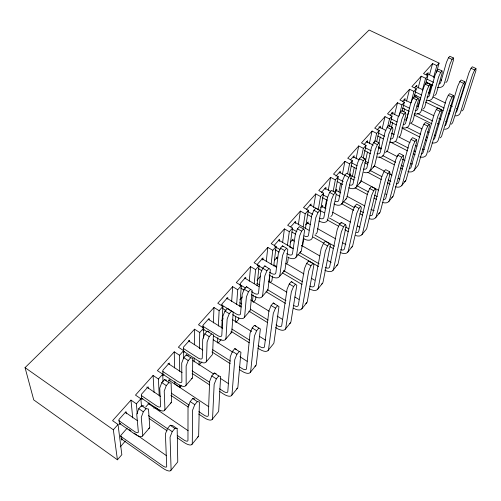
<?xml version="1.0" encoding="UTF-8"?>
<svg xmlns="http://www.w3.org/2000/svg" width="501" height="501" viewBox="0 0 501 501"><rect width="100%" height="100%" fill="white"/><g stroke="black" fill="none" stroke-linecap="round" stroke-linejoin="round"><path stroke-width="0.75" d="M189.61 341.763L189.616 340.242L183.416 347.199L183.435 350.988M194.144 361.922L194.188 358.027M194.344 344.776L194.532 329.195L199.736 332.507L199.411 348.821M199.16 361.246L199.085 365.135L201.89 361.879M203.068 328.142L203.143 325.068L209.099 318.392L209.042 319.932M203.412 338.2L203.682 328.067L198.484 324.78L213.983 307.489L219.125 310.689L218.373 326.076M213.351 322.926L213.983 307.489M217.54 343.003L217.81 337.618M221.956 306.161L222.081 303.831L227.798 297.419L227.704 298.978M221.73 328.03L222.907 306.43L217.772 303.255L232.652 286.66L237.725 289.747L236.622 304.545M231.656 301.496L232.652 286.66M235.338 321.673L235.746 316.225M240.111 285.489L240.267 283.428L245.759 277.266L245.647 278.644M238.808 317.697L238.689 319.218L235.72 322.663M239.722 306.255L241.357 285.658L236.29 282.595L250.581 266.645L255.598 269.632L254.239 283.472M249.254 281.286L250.581 266.645M252.504 301.157L253.105 295.008M257.614 265.198L257.752 263.814L263.038 257.883L262.812 259.969M255.93 296.517L255.61 299.598L253.23 302.36M257.032 285.733L259.086 265.705L254.082 262.737L267.822 247.406L272.776 250.3L271.11 264.259M266.256 261.397L267.822 247.406M268.981 282.094L269.814 275.112M274.404 246.342L274.573 244.945L279.658 239.24L279.395 241.338M272.494 276.038L271.918 280.698L270.083 282.827M273.74 265.937L276.132 246.517L271.191 243.649L284.411 228.901L289.309 231.694L287.399 245.446M277.21 258.522L277.404 257L274.423 260.401M282.595 242.672L284.411 228.901M288.394 257.119L287.63 262.474L286.303 264.014M289.81 247.181L292.534 228.055L287.655 225.281L300.381 211.078L305.215 213.783L303.174 226.847M292.847 240.687L293.072 239.152L290.192 242.428M295.358 223.396L295.665 221.285L290.768 226.778M298.308 224.93L300.381 211.078M303.9 237.975L302.792 244.901L301.796 246.06M305.378 228.744L308.328 210.282L303.506 207.589L315.774 193.9L320.546 196.53L318.329 209.374M307.927 223.477L308.178 221.937L305.61 224.868M310.864 205.397L311.09 203.982L306.374 209.274M313.507 207.52L315.774 193.9M320.352 211.303L323.546 193.154L318.786 190.543L330.61 177.348L335.332 179.89L333.19 191.269M322.4 207.358L322.763 205.322L320.778 207.583M325.587 189.428L325.969 187.299L321.41 192.403M324.961 208.491L326.614 199.373M328.268 190.261L330.61 177.348M335.182 192.578L338.219 176.634L333.516 174.104L344.926 161.372L349.585 163.84L347.588 173.734M336.453 191.319L336.841 189.278L334.925 191.463M339.91 173.333L340.317 171.198L335.927 176.127M338.964 191.845L340.605 183.466M342.396 174.323L344.926 161.372M349.422 175.168L352.378 160.702L347.732 158.241L358.747 145.948L363.35 148.352L361.547 156.738M350.03 175.826L350.45 173.778L349.523 174.83M353.737 157.79L354.176 155.654L350.406 159.888M352.372 176.496L354.282 167.328M356.036 158.93L358.747 145.948M363.231 158.285L366.049 145.315L361.453 142.929L372.099 131.049L376.646 133.385L379.251 130.454L374.71 128.131L385 116.652L389.496 118.919L392.02 116.088L387.53 113.827L397.481 102.724L401.927 104.934L404.363 102.191L399.923 99.993L409.555 89.253L413.951 91.401L416.312 88.746L411.922 86.61L421.247 76.202L425.593 78.294L427.873 75.726L423.539 73.647L432.57 63.571L436.866 65.606L439.083 63.113L369.112 30.035L25.05 367.634L33.73 399.886L117.428 459.793L121.843 454.676L118.023 424.479L112.568 420.658L130.974 400.117L136.378 403.819L137.274 413.832M367.095 142.779L367.565 140.637L363.976 144.664M367.465 152.01L361.208 180.623A8.799 5.617 40.8 0 1 359.549 183.028M369.287 143.774L372.099 131.049M374.61 142.359L376.646 133.385M376.683 141.67L379.251 130.454M380.015 128.262L380.503 126.12L377.034 130.01M378.906 142.873L380.303 136.879M382.213 128.638L385 116.652M387.361 127.899L389.496 118.919M389.496 126.565L392.02 116.088M392.508 114.222L393.022 112.08L390.147 115.305M391.469 127.454L392.746 122.213M394.569 114.716L397.481 102.724M399.322 115.418L401.927 104.934M404.595 100.638L405.134 98.49L402.347 101.615M402.109 111.178L404.363 102.191M403.869 111.729L404.626 108.73M406.524 101.24L409.555 89.253M406.399 120.597L408.916 110.865M411.045 102.63L413.951 91.401M416.494 86.761L416.863 85.339L414.809 87.644M413.97 97.726L416.312 88.746M415.749 97.169L416.137 95.672M418.103 88.182L421.247 76.202M417.978 106.726L420.383 97.751M422.387 90.268L425.593 78.294M427.647 74.73L428.223 72.589L426.232 74.824M425.455 84.7L427.873 75.726M427.096 83.761L427.503 82.264M429.526 74.787L432.57 63.571M429.219 93.255L431.699 84.287M433.559 77.561L436.866 65.606M436.377 72.827L439.083 63.113M143.981 405.948L141.489 405.597L138.771 408.678L136.735 414.177L138.332 431.799A5.624 1.866 41.7 0 1 134.205 431.317L118.887 420.627M148.722 428.493A11.172 3.82 41.7 0 0 149.718 426.733L148.503 409.035L146.041 408.71L143.324 411.809L141.276 417.308L142.729 434.868A11.247 3.739 41.7 0 1 134.456 433.86L119.207 423.201M166.664 380.178L164.391 379.652L161.792 382.595L159.744 388.037L160.589 406.086A5.498 1.998 41.6 0 1 156.406 405.779L141.276 395.489M170.528 403.111A10.928 4.071 41.6 0 0 171.611 401.257L171.123 383.152L168.881 382.645L166.288 385.601L164.222 391.049L164.929 409.035A10.997 3.995 41.6 0 1 156.544 408.384L141.482 398.126M188.332 355.553L186.266 354.865L183.786 357.676L181.719 363.068L181.876 381.48A5.379 2.117 41.6 0 1 177.648 381.342L162.831 371.51M191.395 378.812A10.69 4.296 41.5 0 0 192.559 376.877L192.735 358.415L190.699 357.739L188.219 360.563L186.14 365.962L186.165 384.323A10.759 4.233 41.6 0 1 177.692 384.004L157.395 370.64L174.254 351.827L179.521 355.259L179.715 371.31M170.822 470.452L177.479 462.241A11.003 3.682 40.8 0 0 177.755 461.221L177.166 428.637L172.532 425.468L170.221 425.268L167.547 428.443L165.405 433.947L166.708 466.368A5.536 1.797 40.9 0 1 162.468 465.667L120.309 435.976M209.061 332L207.189 331.155L204.815 333.848L202.736 339.19L202.266 357.921A5.267 2.223 41.5 0 1 197.995 357.933L183.366 348.452M206.161 361.885L212.28 354.758A10.465 4.503 41.5 0 0 212.624 353.524L213.407 334.749L211.56 333.929L209.193 336.634L207.095 341.976L206.5 360.657A10.534 4.44 41.5 0 1 197.951 360.639L183.516 351.276M177.166 428.637L174.887 428.455L172.219 431.649L170.058 437.16L171.085 469.45A11.078 3.601 40.9 0 1 162.581 468.009L121.248 438.857M228.913 309.443L227.216 308.466L224.943 311.046L222.851 316.331L221.805 335.344A5.16 2.317 41.4 0 1 217.509 335.488L202.542 326.013M194.833 398.94L192.741 398.545L190.186 401.577L188.025 407.031L187.963 440.348A5.417 1.929 40.7 0 1 183.679 439.828L177.279 435.432M230.554 333.215A10.252 4.684 41.4 0 0 231.863 331.142L233.203 312.098L231.531 311.134L229.264 313.726L227.16 319.018L225.989 337.981A10.314 4.628 41.4 0 1 217.378 338.238L213.489 335.776M197.463 437.079A10.765 3.927 40.7 0 0 198.665 435.432L199.398 401.984L197.338 401.608L194.795 404.651L192.616 410.112L192.284 443.304A10.834 3.851 40.7 0 1 183.692 442.233L177.323 437.849M248.953 311.797A10.045 4.853 41.3 0 0 250.325 309.662L252.172 290.386L246.404 286.722L244.225 289.196L242.127 294.431L240.555 313.676A5.054 2.399 41.4 0 1 236.228 313.952L221.442 304.802M216.125 373.602L214.24 373.032L211.798 375.925L209.631 381.33L208.316 415.429A5.304 2.042 40.6 0 1 203.988 415.072L198.859 411.634M250.663 289.302L248.49 291.782L246.379 297.018L244.682 316.225A10.108 4.803 41.4 0 1 236.021 316.738L232.702 314.678M212.224 419.368L218.33 411.835A10.534 4.146 40.5 0 0 218.693 410.739L220.634 376.527L218.774 375.975L216.344 378.888L214.159 384.298L212.574 418.279A10.609 4.083 40.6 0 1 203.913 417.54L198.728 414.064M266.626 291.219A9.845 4.997 41.3 0 0 268.048 289.033L270.371 269.563L264.804 265.874L262.712 268.248L260.614 273.427L258.554 292.878A4.954 2.48 41.3 0 1 254.207 293.267L251.577 291.67M236.491 349.372L234.787 348.646L232.451 351.414L230.272 356.768L227.817 391.55A5.192 2.142 40.4 0 1 223.459 391.35L219.544 388.789M269.006 268.361L266.92 270.74L264.81 275.926L262.63 295.339A9.907 4.954 41.3 0 1 253.932 296.085L251.308 294.494M236.547 388.882A10.321 4.346 40.4 0 0 237.887 387.066L240.937 352.19L239.265 351.483L236.935 354.263L234.744 359.618L232.026 394.3A10.383 4.29 40.4 0 1 223.302 393.867L219.4 391.312M283.61 271.442A9.657 5.135 41.2 0 0 285.082 269.206L287.837 249.567L286.616 248.264L282.464 245.859L280.46 248.139L278.356 253.268L275.851 272.888A4.853 2.549 41.2 0 1 271.492 273.389L269.538 272.231M255.98 326.189L254.445 325.318L252.216 327.967L250.03 333.265L246.517 368.642A5.085 2.236 40.3 0 1 242.14 368.586L239.522 366.914M286.616 248.264L284.612 250.55L282.495 255.679L279.877 275.268A9.713 5.091 41.2 0 1 271.147 276.233L269.131 275.036M299.955 252.416A9.469 5.254 41.1 0 0 301.47 250.137L304.621 230.36L303.531 228.963L299.435 226.64L297.5 228.825L295.402 233.898L292.484 253.669A4.766 2.605 41.2 0 1 288.113 254.264L286.779 253.487M254.903 366.244A10.108 4.528 40.3 0 0 256.299 364.359L260.37 328.9L258.86 328.049L256.637 330.71L254.433 336.014L250.675 371.297A10.17 4.471 40.3 0 1 241.908 371.153L239.303 369.481M303.531 228.963L301.602 231.155L299.492 236.234L296.46 255.973A9.525 5.217 41.2 0 1 287.712 257.132M268.123 350.399L273.515 343.742A9.907 4.691 40.1 0 0 273.984 342.552L278.976 306.593L273.277 302.973L271.135 305.51L268.943 310.764L264.478 346.654A4.985 2.323 40.2 0 1 260.082 346.73L258.109 345.496M315.686 234.099A9.294 5.361 41.1 0 0 317.246 231.781L320.759 211.892L319.788 210.401L315.743 208.159L313.889 210.257L311.785 215.28L308.491 235.169A4.672 2.662 41.1 0 1 304.113 235.858M277.629 305.604L275.5 308.153L273.295 313.407L268.58 349.222A9.97 4.641 40.2 0 1 259.775 349.335L257.815 348.107M319.788 210.401L317.935 212.518L315.824 217.54L312.417 237.399A9.35 5.329 41.1 0 1 303.656 238.745M289.465 323.608A9.713 4.835 40 0 0 290.975 321.604L296.817 285.207L291.319 281.556L289.271 283.992L287.079 289.19L281.725 325.531A4.885 2.399 40 0 1 277.316 325.725L276.001 324.917M330.842 216.451A9.124 5.455 41 0 0 332.439 214.102L336.29 194.119L335.426 192.553L331.437 190.374L329.652 192.403L327.554 197.369L323.909 217.353A4.59 2.712 41 0 1 319.532 218.123M295.621 284.098L293.573 286.541L291.369 291.739L285.777 328.011A9.776 4.791 40 0 1 276.947 328.368L275.613 327.548M335.426 192.553L333.647 194.582L331.537 199.555L327.786 219.513A9.175 5.43 41 0 1 319.018 221.029M305.767 303.512A9.532 4.966 39.8 0 0 307.313 301.452L313.939 264.685L312.875 263.463L308.635 261.008L306.668 263.344L304.476 268.492L298.314 305.222A4.791 2.461 39.9 0 1 293.893 305.522M335.388 201.471A4.503 2.756 40.9 0 0 338.77 200.181L342.728 180.122L344.826 175.206L346.548 173.258L350.487 175.363L348.771 177.323L346.667 182.239L342.596 202.279A9.012 5.517 40.9 0 1 333.829 203.951M312.875 263.463L310.914 265.806L308.71 270.953L302.316 307.614A9.588 4.929 39.9 0 1 293.467 308.196M365.649 160.508L364.997 158.804L361.102 156.763L359.442 158.642L357.357 163.508L353.099 183.623A4.428 2.799 40.8 0 1 349.711 184.969M321.448 284.167A9.35 5.085 39.7 0 0 323.039 282.063L330.384 244.97L329.445 243.649L325.262 241.282L323.37 243.524L321.179 248.615L314.277 285.676A4.703 2.524 39.7 0 1 309.85 286.084M364.997 158.804L363.344 160.689L361.24 165.555L356.881 185.658A8.849 5.592 40.8 0 1 348.771 187.8M329.445 243.649L327.56 245.903L325.356 251.001L318.229 287.994A9.406 5.054 39.7 0 1 309.368 288.783M373.157 167.184A8.649 5.686 40.7 0 0 374.842 164.76L379.545 144.607L378.981 142.841L375.136 140.856L373.539 142.672L371.454 147.482L366.926 167.647A4.346 2.831 40.8 0 1 363.538 169.037M336.559 265.53A9.181 5.192 39.5 0 0 338.181 263.382L346.191 226.026L345.364 224.617L341.237 222.319L339.421 224.479L337.236 229.514L329.645 266.851A4.615 2.58 39.6 0 1 325.218 267.359M378.981 142.841L377.391 144.657L375.293 149.473L370.665 169.62A8.692 5.668 40.8 0 1 363.87 172.382M345.364 224.617L343.554 226.778L341.356 231.819L333.547 269.1A9.231 5.16 39.5 0 1 324.686 270.083M385.363 152.348A8.498 5.743 40.6 0 0 388.006 149.436L392.953 129.264L392.477 127.442L388.682 125.513L387.135 127.267L385.056 132.026L380.284 152.216A4.271 2.862 40.7 0 1 376.884 153.657M351.12 247.569A9.012 5.292 39.3 0 0 352.779 245.384L361.39 207.809L360.676 206.306L356.599 204.089L354.852 206.161L352.673 211.146L344.463 248.715A4.534 2.63 39.4 0 1 340.699 249.642M392.477 127.442L390.937 129.195L388.851 133.961L383.973 154.133A8.548 5.73 40.7 0 1 377.172 156.988M399.003 137.092A8.36 5.799 40.5 0 0 400.731 134.631L405.904 114.447L405.503 112.575L401.752 110.702L400.261 112.393L398.189 117.102L393.185 137.305A4.202 2.893 40.6 0 1 390.736 138.94M360.676 206.306L358.935 208.391L356.737 213.382L348.314 250.895A9.062 5.261 39.4 0 1 340.116 252.404M361.947 234.637L366.25 229.32A8.855 5.373 39.2 0 0 366.857 228.024L376.026 190.267L375.412 188.689L371.391 186.541L369.707 188.539L367.534 193.474L358.741 231.23A4.453 2.674 39.2 0 1 356.292 232.583M405.503 112.575L404.019 114.266L401.934 118.981L396.83 139.165A8.404 5.78 40.6 0 1 390.028 142.109M411.283 122.795A8.223 5.843 40.4 0 0 413.031 120.315L418.41 100.131L418.084 98.215L414.377 96.399L412.937 98.027L410.876 102.692L405.66 122.889A4.133 2.912 40.5 0 1 403.199 124.555M375.412 188.689L373.733 190.693L371.548 195.634L362.549 233.341A8.899 5.348 39.2 0 1 355.679 235.558M378.731 213.52A8.699 5.455 39 0 0 380.441 211.272L390.116 173.371L389.603 171.724L385.632 169.639L384.01 171.561L381.843 176.446L372.525 214.353A4.371 2.712 39 0 1 370.057 215.749M418.084 98.215L416.65 99.849L414.577 104.515L409.261 124.699A8.26 5.83 40.5 0 1 402.46 127.724M423.17 108.955A8.085 5.88 40.3 0 0 424.936 106.462L430.497 86.291L430.246 84.331L426.583 82.565L425.192 84.143L423.138 88.758L417.721 108.949A4.064 2.937 40.4 0 1 415.26 110.633M389.603 171.724L387.987 173.653L385.808 178.538L376.282 216.401A8.749 5.43 39 0 1 369.406 218.743M391.826 197.369A8.548 5.517 38.8 0 0 393.561 195.096L403.706 157.082L403.274 155.373L399.36 153.35L397.794 155.204L395.633 160.038L385.826 198.058A4.296 2.749 38.9 0 1 383.353 199.498M430.246 84.331L428.856 85.915L426.796 90.531L421.285 110.708A8.129 5.874 40.4 0 1 414.49 113.802M434.674 95.559A7.96 5.918 40.2 0 0 436.452 93.061L442.195 72.908L442.001 70.91L438.388 69.194L437.041 70.716L435 75.282L429.401 95.453A3.995 2.956 40.2 0 1 426.94 97.163M403.274 155.373L401.721 157.233L399.547 162.067L389.54 200.049A8.592 5.498 38.9 0 1 382.664 202.498M442.001 70.91L440.661 72.445L438.607 77.01L432.92 97.169A7.997 5.906 40.2 0 1 426.138 100.332M404.476 181.763A8.404 5.58 38.6 0 0 406.236 179.464L416.813 141.37L416.463 139.604L412.599 137.637L411.089 139.428L408.935 144.207L398.683 182.32A4.227 2.781 38.7 0 1 396.203 183.792M445.815 82.584A7.834 5.949 40.1 0 0 447.612 80.072L453.511 59.957L453.38 57.928L449.81 56.25L448.508 57.728L446.472 62.249L440.711 82.383A3.933 2.968 40.1 0 1 439.095 83.993M416.463 139.604L414.96 141.395L412.799 146.179L402.353 184.255A8.448 5.561 38.7 0 1 395.471 186.804M453.38 57.928L452.084 59.406L450.042 63.928L444.193 84.055A7.872 5.937 40.1 0 1 437.417 87.28M414.07 170.315L417.821 165.687A8.266 5.636 38.4 0 0 418.485 164.353L429.463 126.208L429.194 124.38L425.374 122.476L423.915 124.204L421.773 128.939L411.108 167.109A4.152 2.812 38.5 0 1 409.211 168.599M429.194 124.38L427.741 126.114L425.587 130.849L414.734 168.987A8.31 5.617 38.5 0 1 407.858 171.63M428.549 152.072A8.135 5.68 38.2 0 0 430.34 149.736L441.682 111.56L441.481 109.688L437.711 107.84L436.302 109.506L434.173 114.184L423.126 152.392A4.089 2.831 38.2 0 1 421.222 153.901M441.481 109.688L440.078 111.366L437.937 116.044L426.708 154.22A8.173 5.668 38.2 0 1 419.844 156.945M440.01 137.944A8.003 5.724 37.9 0 0 441.813 135.589L453.486 97.407L453.355 95.491L449.629 93.693L448.27 95.303L446.153 99.937L434.755 138.151A4.021 2.856 38 0 1 433.86 139.328M453.355 95.491L452.002 97.106L449.873 101.741L438.3 139.929A8.041 5.711 38 0 1 432.069 142.885M451.107 124.254A7.878 5.755 37.7 0 0 452.923 121.893L464.903 83.723L464.834 81.763L461.158 80.016L459.843 81.575L457.732 86.159L446.015 124.361A3.958 2.874 37.8 0 1 445.113 125.544M464.834 81.763L463.525 83.329L461.408 87.913L449.516 126.095A7.916 5.749 37.8 0 1 444.519 129.245M461.859 110.997A7.753 5.787 37.4 0 0 463.688 108.617L475.95 70.484L475.937 68.487L472.305 66.783L471.034 68.293L468.936 72.827L456.925 111.003A3.895 2.887 37.5 0 1 456.016 112.193M475.937 68.487L474.672 70.002L472.562 74.543L460.388 112.687A7.791 5.78 37.5 0 1 455.39 115.888M191.977 444.356L198.346 436.496M231.631 395.421L237.487 388.2M250.25 372.45L255.867 365.523M285.288 329.213L290.48 322.813M301.802 308.848L306.787 302.685M317.69 289.24L322.494 283.315M332.983 270.365L337.611 264.653M347.732 252.178L352.19 246.667M375.662 217.71L379.814 212.581M388.908 201.364L392.922 196.417M401.702 185.577L405.578 180.792M142.541 435.976L149.511 427.86M164.685 410.187L171.355 402.422M185.871 385.513L192.259 378.08M225.613 339.233L231.481 332.401M244.269 317.502L249.905 310.946M262.186 296.642L267.597 290.342M279.401 276.59L284.606 270.534M295.959 257.307L300.963 251.483M342.026 203.656L346.504 198.44M356.292 187.042L360.614 182.013M370.057 171.01L374.228 166.157M174.868 381.731L174.912 384.035L179.909 387.361L181.375 385.664M218.405 342.734L221.104 339.603M120.246 446.892L125.35 441.03M153.882 408.221L154.89 407.062L159.944 410.507M122.432 438.932L121.461 440.041L120.879 435.331L127.235 428.086M145.672 407.081L149.204 403.055L149.298 404.445M168.342 381.255L169.795 379.601L169.833 381.017M221.674 320.49L223.195 318.755M239.891 299.742L242.327 296.961M257.019 280.222L260.633 276.101M117.428 459.793L113.332 429.764L118.023 424.479M136.378 403.819L140.869 398.765L135.477 395.095L153.087 375.443L158.422 379.007L159.243 395.909M158.422 379.007L162.719 374.178L163.032 381.887M179.521 355.259L183.635 350.631L178.375 347.224L194.532 329.195M199.736 332.507L203.682 328.067M219.125 310.689L222.907 306.43M237.725 289.747L241.357 285.658M255.598 269.632L259.086 265.705M272.776 250.3L276.132 246.517M289.309 231.694L292.534 228.055M305.215 213.783L308.328 210.282M320.546 196.53L323.546 193.154M335.332 179.89L338.219 176.634M349.585 163.84L352.378 160.702M363.35 148.352L366.049 145.315M120.541 423.408L119.545 424.535L118.925 419.537L125.989 411.615L126.221 413.776M142.798 398.32L141.764 399.479L141.363 394.375L148.121 386.791L148.215 388.262M164.034 374.379L163.05 375.493L162.838 370.283L169.313 363.018L169.357 364.515M183.441 352.497L184.468 351.345M203.011 330.447L203.995 329.332M448.508 57.728L452.084 59.406M471.034 68.293L474.672 70.002M437.041 70.716L440.661 72.445M459.843 81.575L463.525 83.329M426.727 73.44L434.323 77.079M426.708 79.014L433.634 82.346M425.913 81.957L432.814 85.283M425.192 84.143L428.856 85.915M448.27 95.303L452.002 97.106M415.367 86.172L423.044 89.904M433.039 96.956L445.514 103.037M450.368 105.404L452.453 106.412M415.273 91.915L421.579 94.996M428.944 100.569L444.249 108.059M449.121 110.445L450.512 111.128M414.509 94.858L420.79 97.939M425.38 102.035L443.41 110.878M448.263 113.257L449.647 113.934M412.937 98.027L416.65 99.849M436.302 109.506L440.078 111.366M404.219 99.605L410.977 102.937M421.955 109.851L433.879 115.744M438.788 118.167L440.893 119.207M403.224 105.11L409.323 108.135M417.508 113.464L432.701 121.004M437.53 123.403L438.914 124.091M402.485 108.059L409.236 111.416M413.995 114.917L431.881 123.816M400.261 112.393L404.019 114.266M423.915 124.204L427.741 126.114M391.431 112.844L398.946 116.608M410.275 123.027L422.105 128.957M427.666 131.75L429.063 132.452M391.024 118.869L397.199 121.975M406.655 127.235L420.621 134.274M426.207 137.086L427.603 137.794M390.317 121.818L396.466 124.924M401.746 127.949L419.832 137.086M425.399 139.898L426.789 140.606M387.135 127.267L390.937 129.195M411.089 139.428L414.96 141.395M378.919 126.866L385.826 130.385M391.319 133.109L394.08 134.518M398.915 136.98L409.968 142.61M415.492 145.422L416.876 146.129M395.183 141.326L408.353 148.071M413.901 150.907L415.285 151.615M378.418 133.084L384.662 136.278M390.329 142.021L407.595 150.882M413.118 153.713L415.191 154.778M377.748 136.034L383.271 138.871M373.539 142.672L377.391 144.657M397.794 155.204L401.721 157.233M378.249 146.768L381.681 148.546M386.484 151.033L397.456 156.713M402.259 159.193L405.002 160.614M366.563 141.664L373.264 145.133M378.624 147.908L379.965 148.603A4.252 2.874 40.6 0 0 380.935 148.991M382.626 155.523L395.702 162.324M401.213 165.186L403.28 166.263M365.154 147.663L371.203 150.814M379.201 156.907L394.293 164.773M400.462 167.992L402.522 169.062M364.515 150.607L370.546 153.757M365.467 161.247L368.191 162.681M374.328 165.906L384.549 171.286M389.321 173.791L392.045 175.225M359.442 158.642L363.344 160.689M384.01 171.561L387.987 173.653M353.18 156.669L359.286 159.882M364.709 162.737L366.745 163.808A4.321 2.843 40.7 0 0 367.721 164.215M369.657 170.19L381.969 176.696M388.125 179.953L390.861 181.4M351.664 162.869L357.107 165.75M367.653 172.281L381.28 179.502M387.411 182.752L390.135 184.193M351.063 165.806L356.487 168.687M349.598 174.793L355.115 177.742M360.626 180.692L378.556 190.28M339.334 172.2L348.771 177.323M350.318 178.08L353.061 179.552A4.403 2.806 40.8 0 0 354.05 179.972M369.707 188.539L373.733 190.693M356.944 185.727L368.498 191.939M374.616 195.227L377.341 196.686M354.977 187.8L367.17 194.369M373.94 198.014L376.652 199.473M337.699 178.606L343.21 181.575M337.142 181.544L342.628 184.506M335.952 190.255L340.749 192.866M346.917 196.223L364.741 205.911M370.909 209.268L372.281 210.013A4.346 2.724 39 0 0 374.228 210.652M324.886 188.219L330.885 191.495M336.221 194.407L338.889 195.86A4.478 2.768 40.9 0 0 339.885 196.292M329.652 192.403L333.647 194.582M354.852 206.161L358.935 208.391M343.767 201.797L354.583 207.708M360.67 211.034L363.369 212.518M341.4 203.606L353.731 210.364M359.9 213.745L362.643 215.248M323.013 194.795L327.698 197.363M322.5 197.72L327.166 200.287M321.836 206.262L325.926 208.522M332.739 212.292L350.462 222.106M357.282 225.876L358.641 226.634A4.428 2.687 39.2 0 0 359.975 227.178M310.025 204.89L324.197 212.762M329.433 218.054L340.192 224.041M345.577 227.034L348.934 228.907M313.889 210.257L317.935 212.518M339.421 224.479L343.554 226.778M327.115 219.839L338.701 226.302M344.832 229.721L348.239 231.619M308.015 211.691L312.756 214.34M307.551 214.603L311.597 216.87M307.219 222.832L310.614 224.742M317.39 228.562L335.701 238.877M342.484 242.697L344.513 243.843A4.509 2.643 39.3 0 0 345.859 244.413M294.507 222.112L308.954 230.291M314.847 235.038L334.587 246.223M313.012 237.036L323.859 243.198M329.959 246.661L333.347 248.584M297.5 228.825L301.602 231.155M323.37 243.524L327.56 245.903M292.252 229.101L296.868 231.725M291.839 232.001L295.778 234.249M292.083 239.998L294.106 241.163M301.527 245.421L319.744 255.879M327.172 260.144L329.871 261.691A4.59 2.599 39.5 0 0 331.23 262.286M278.518 240.042L293.141 248.483M289.998 247.018L292.709 248.584M300.162 252.886L319.124 263.839M297.7 254.464L318.611 266.57M280.46 248.139L284.612 250.55M306.668 263.344L310.914 265.806M276.101 247.287L280.109 249.611M275.08 249.78L279.07 252.103M276.389 257.796L277.729 258.585M285.789 263.301L303.932 273.915M311.315 278.237L314.678 280.203M274.116 265.042L276.815 266.632M283.553 270.603L302.435 281.719M261.91 258.66L276.715 267.377M282.508 272.939L301.978 284.424M257.182 264.904L263.038 268.373M262.712 268.248L266.92 270.74M289.271 283.992L293.573 286.541M258.366 268.642L261.729 270.64M268.805 281.456L286.866 292.233M294.895 297.024L298.909 299.416M256.888 283.303L259.531 284.887M267.465 289.653L285.965 300.763M244.551 277.949L258.986 286.628M266.05 291.701L285.438 303.368M239.722 284.499L245.647 288.088M244.225 289.196L248.49 291.782M271.135 305.51L275.5 308.153M240.818 288.131L244.093 290.117M250.538 299.899L269.2 311.259M277.197 316.131L282.526 319.381M239.785 302.717L241.764 303.932M250.318 309.173L268.098 320.076M239.647 305.46L240.975 306.274M248.972 311.184L267.622 322.638M226.609 298.064L241.219 307.044M227.216 308.466L231.531 311.134M254.445 325.318L258.86 328.049M222.745 308.51L226.064 310.564M224.943 311.046L229.264 313.726M252.216 327.967L256.637 330.71M232.295 319.481L251.552 331.455M259.518 336.415L265.499 340.129M231.863 329.057L249.579 340.154M231.017 331.299L249.316 342.778M208.485 319.35L222.745 328.312M207.189 331.155L211.56 333.929M234.787 348.646L239.265 351.483M203.118 329.201L207.007 331.668M204.815 333.848L209.193 336.634M232.451 351.414L236.935 354.263M213.232 339.759L232.79 352.184M239.96 356.743L247.125 361.302M212.7 349.742L230.366 361.046M211.936 351.94L230.178 363.632M188.382 340.743L202.824 350.03M186.266 354.865L190.699 357.739M214.24 373.032L218.774 375.975M192.935 360.532L213.733 374.053M220.233 378.274L228.681 383.772M183.786 357.676L188.219 360.563M211.798 375.925L216.344 378.888M192.14 370.846L209.756 382.376M192.121 373.42L209.662 384.925M168.01 363.413L182.126 372.706M168.618 380.002L208.817 406.749M164.391 379.652L168.881 382.645M192.741 398.545L197.338 401.608M161.792 382.595L166.288 385.601M190.186 401.577L194.795 404.651M171.279 393.147L189.24 405.184M170.866 395.358L188.363 407.1M146.762 387.073L160.577 396.391M148.027 403.38L188.125 430.716M141.489 405.597L146.041 408.71M170.221 425.268L174.887 428.455M138.771 408.678L143.324 411.809M167.547 428.443L172.219 431.649M148.478 415.648L167.678 428.837M149.285 418.567L167.127 430.835M125.294 412.273L137.374 420.64M129.051 429.52L130.961 430.854M134.143 433.077L136.685 434.855M137.963 435.745L166.595 455.76M25.05 367.634L113.332 429.764M246.404 286.722L247.939 287.825M273.277 302.973L274.648 303.975M264.804 265.874L265.73 266.682M291.319 281.556L292.546 282.677M282.464 245.859L283.297 246.742M308.635 261.008L309.361 261.829M341.237 222.319L341.801 223.271M350.487 175.363L351.239 177.003L347.08 197.062A8.962 5.542 40.9 0 1 345.452 199.442M130.974 400.117L132.727 417.909M140.869 398.765L141.495 406.505M153.087 375.443L154.051 392.408M174.254 351.827L174.58 367.928M179.884 385.062L179.909 387.361M183.635 350.631L183.679 358.303M417.991 106.287A4.046 2.943 40.3 0 1 417.051 105.936M406.048 120.052A4.108 2.925 40.4 0 1 405.096 119.689M393.698 134.281A4.177 2.9 40.5 0 1 392.74 133.905M441.675 80.154A3.914 2.975 40.1 0 1 440.761 80.047M429.557 92.961A3.977 2.956 40.2 0 1 428.631 92.622M446.942 121.768A3.939 2.881 37.7 0 1 445.702 121.543M457.751 108.56A3.876 2.893 37.4 0 1 456.517 108.348M412.392 164.002A4.133 2.818 38.4 0 1 410.494 163.451M435.795 135.395A4.002 2.862 37.9 0 1 434.542 135.151M424.284 149.467A4.064 2.843 38.2 0 1 422.399 148.941M400.099 179.032A4.202 2.793 38.6 0 1 398.182 178.45M386.759 194.469A4.277 2.762 38.8 0 1 385.451 193.962"/></g></svg>
